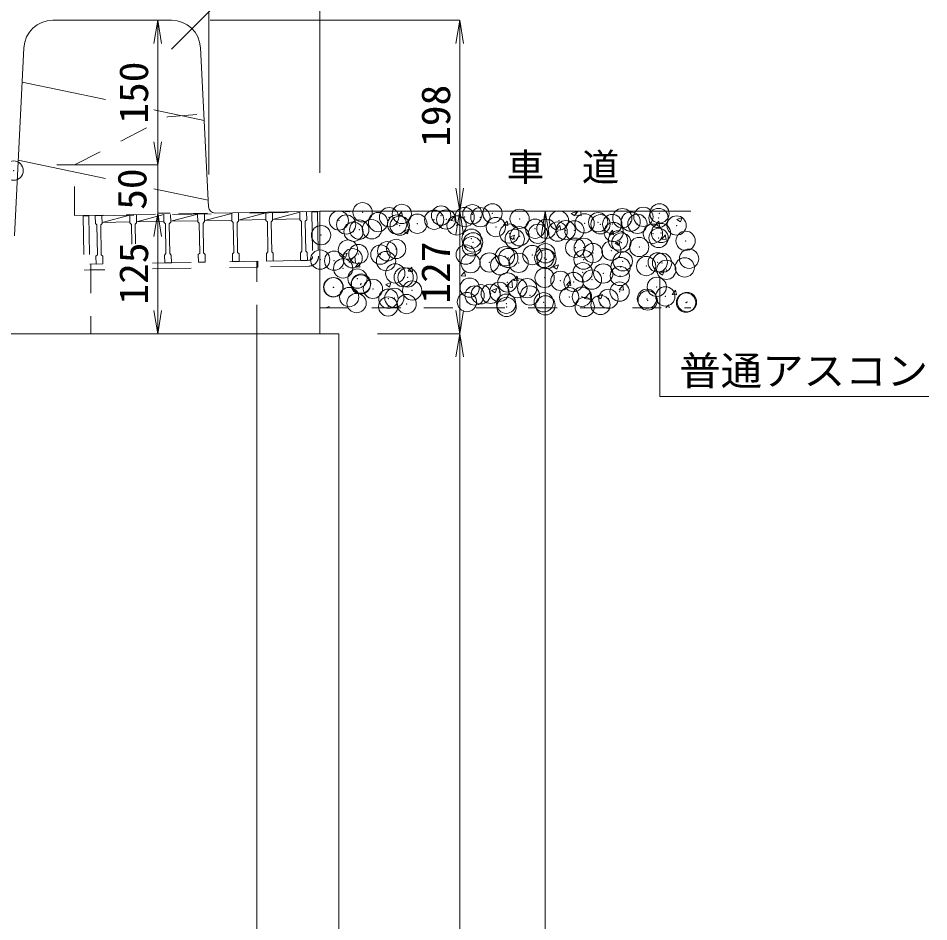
# Model space of a CAD drawing. Units: millimetres at full size. Extents: x 171976 to 209231, y 872007 to 885239.
# Drawn here: x 202208 to 203152, y 882203 to 883139 of the extents above; entities that cross this region are included whole.
import ezdxf
from ezdxf.enums import TextEntityAlignment as Align

# ---------------------------------------------------------------- set-up
doc = ezdxf.new("R2010")
doc.units = ezdxf.units.MM
doc.header["$LTSCALE"] = 40
doc.header["$PDMODE"] = 32
doc.header["$PDSIZE"] = 20
doc.linetypes.add('USER2', pattern=[2, 1, -1])
doc.linetypes.add('USER4', pattern=[1.35, 0.75, -0.6])
for name, color, linetype, lineweight in [('0_2', 7, 'Continuous', 20), ('寸法線', 7, 'Continuous', 13), ('引出線', 4, 'Continuous', 13), ('本体', 2, 'Continuous', 13), ('ｸﾞﾚｰﾁﾝｸﾞ', 7, 'USER2', 9), ('ﾊｯﾁﾝｸﾞ', 7, 'Continuous', 5)]:
    doc.layers.add(name, color=color, linetype=linetype, lineweight=lineweight)
doc.styles.add('ＭＳ ゴシック', font='')
doc.styles.add('ＭＳ 明朝', font='')
doc.styles.get('ＭＳ ゴシック').set_extended_font_data('MS Gothic')
doc.styles.get('ＭＳ 明朝').set_extended_font_data('MS Mincho')

# ---------------------------------------------------------------- blocks, each defined once
blk = doc.blocks.new('open_arrow')
at = {"color": 0, "linetype": 'Continuous', "lineweight": -2}
blk.add_lwpolyline([(7.5, 1.25), (0, 0), (7.5, -1.25)], dxfattribs=at)

msp = doc.modelspace()

# ---------------------------------------------------------------- linework, layer by layer
at = {"layer": '0_2'}
msp.add_line((202520.59, 882939.29), (202905.22, 882939.29), dxfattribs=at)
at = {"layer": '0_2', "linetype": 'USER4'}
msp.add_line((202520.59, 882839.29), (202905.22, 882839.29), dxfattribs=at)
at = {"layer": '寸法線'}
for p, q in [((202405.59, 882977.28), (202405.59, 883350.7)), ((202405.59, 882977.28), (202405.59, 883350.7)), ((202520.59, 882979.28), (202520.59, 883350.7)), ((202284.13, 883137.29), (202352.81, 883137.29)), ((202352.81, 883137.29), (202352.81, 882987.29)), ((202407.05, 883137.28), (202665.75, 883137.28)), ((202665.75, 882939.28), (202665.75, 883137.28)), ((202352.81, 883035.29), (202352.81, 882889.28)), ((202248.09, 882987.29), (202352.81, 882987.29)), ((202248.09, 882987.29), (202352.81, 882987.29)), ((202365.59, 882937.28), (202352.81, 882937.28)), ((202352.81, 882937.28), (202352.81, 882812.29)), ((202365.59, 882937.28), (202352.81, 882937.28)), ((202560.59, 882939.29), (202665.75, 882939.29)), ((202560.59, 882939.29), (202754.35, 882939.29)), ((202560.59, 882939.28), (202665.75, 882939.28)), ((202665.75, 882939.29), (202665.75, 882812.29)), ((202754.35, 881362.28), (202754.35, 882939.29)), ((202415.59, 882812.29), (202352.81, 882812.29)), ((202580.59, 882812.29), (202665.75, 882812.29)), ((202580.59, 882812.29), (202665.75, 882812.29)), ((202665.75, 882812.29), (202665.75, 881362.28))]:
    msp.add_line(p, q, dxfattribs=at)
at = {"layer": '引出線'}
for points in [[(202367.05, 883107.28), (202454.23, 883194.46), (202602.29, 883194.46)], [(202873.03, 882871.24), (202873.03, 882747.16), (203151.72, 882747.16)]]:
    msp.add_lwpolyline(points, dxfattribs=at)
at = {"layer": '本体', "lineweight": 20}
for p, q in [((202244.13, 883137.28), (202367.05, 883137.28)), ((202204.42, 882913.94), (202214.16, 883108.78)), ((202405.25, 882944.05), (202397.01, 883108.78)), ((202412.36, 882937.4), (202520.59, 882939.28)), ((202520.59, 882812.29), (202520.59, 882939.28)), ((202540.59, 882812.29), (202070.59, 882812.29)), ((202455.59, 882182.81), (202455.59, 882812.29)), ((202540.59, 881362.28), (202540.59, 882812.29))]:
    msp.add_line(p, q, dxfattribs=at)
at = {"layer": '本体', "lineweight": 9}
for p, q in [((202298.54, 883055.04), (202212.38, 883073.19)), ((202400.78, 883033.5), (202348.63, 883044.49)), ((202298.54, 882973.28), (202208.34, 882992.28)), ((202404.91, 882950.88), (202348.63, 882962.73))]:
    msp.add_line(p, q, dxfattribs=at)
at = {"layer": '本体', "linetype": 'USER4', "lineweight": 9}
for p, q in [((202266.4, 882987.29), (202363.29, 883037.28)), ((202363.29, 883037.28), (202400.44, 883040.28)), ((202266.4, 882934.87), (202266.4, 882987.29)), ((202266.4, 882934.87), (202412.36, 882937.4)), ((202455.59, 882812.29), (202455.59, 882887.53)), ((202283.52, 882884.54), (202283.52, 882812.29))]:
    msp.add_line(p, q, dxfattribs=at)
at = {"layer": '本体', "lineweight": 20}
for centre, radius, start, end in [((202244.13, 883107.28), 30, 90, 177.13818), ((202367.05, 883107.28), 30, 2.86251, 90), ((202412.24, 882944.4), 7, 182.86341, 270.99768)]:
    msp.add_arc(centre, radius, start, end, dxfattribs=at)
at = {"layer": 'ｸﾞﾚｰﾁﾝｸﾞ'}
for p, q in [((202281.52, 882934.51), (202275.52, 882934.4)), ((202275.52, 882934.4), (202276.49, 882878.41)), ((202281.52, 882934.51), (202282.49, 882878.52)), ((202288.02, 882934.62), (202506.98, 882938.43)), ((202288.02, 882934.62), (202288.16, 882926.62)), ((202295.02, 882934.74), (202295.15, 882926.74)), ((202295.14, 882927.74), (202323.81, 882935.24)), ((202323.81, 882935.24), (202323.95, 882927.24)), ((202330.81, 882935.37), (202330.95, 882927.37)), ((202330.93, 882928.37), (202359.11, 882935.86)), ((202359.11, 882935.86), (202359.24, 882927.86)), ((202366.1, 882935.98), (202366.24, 882927.98)), ((202366.23, 882928.98), (202394.4, 882936.47)), ((202394.1, 882936.46), (202394.24, 882928.47)), ((202401.1, 882936.59), (202401.24, 882928.59)), ((202401.22, 882929.59), (202429.4, 882937.08)), ((202429.4, 882937.08), (202429.53, 882929.08)), ((202436.39, 882937.2), (202436.53, 882929.2)), ((202436.52, 882930.2), (202464.69, 882937.69)), ((202464.69, 882937.69), (202464.83, 882929.69)), ((202471.69, 882937.81), (202471.83, 882929.81)), ((202471.81, 882930.81), (202499.98, 882938.3)), ((202499.98, 882938.3), (202500.12, 882930.31)), ((202506.98, 882938.43), (202507.12, 882930.43)), ((202512.48, 882938.52), (202518.48, 882938.63)), ((202512.48, 882938.52), (202513.28, 882892.53)), ((202518.48, 882938.63), (202519.28, 882892.63)), ((202518.48, 882938.63), (202519.28, 882892.63)), ((202289.68, 882925.15), (202288.16, 882926.62)), ((202290.22, 882894.15), (202289.68, 882925.15)), ((202293.68, 882925.22), (202295.15, 882926.74)), ((202294.22, 882894.22), (202293.68, 882925.22)), ((202295.14, 882927.74), (202323.93, 882928.24)), ((202325.48, 882925.77), (202323.95, 882927.24)), ((202325.83, 882905.29), (202325.48, 882925.77)), ((202329.48, 882925.84), (202330.95, 882927.37)), ((202329.83, 882905.48), (202329.48, 882925.84)), ((202330.93, 882928.37), (202359.23, 882928.86)), ((202360.77, 882926.38), (202359.24, 882927.86)), ((202361.31, 882895.39), (202360.77, 882926.38)), ((202364.77, 882926.45), (202366.24, 882927.98)), ((202365.31, 882895.46), (202364.77, 882926.45)), ((202366.23, 882928.98), (202394.52, 882929.47)), ((202395.77, 882926.99), (202394.24, 882928.47)), ((202396.3, 882896), (202395.77, 882926.99)), ((202399.76, 882927.06), (202401.24, 882928.59)), ((202400.3, 882896.07), (202399.76, 882927.06)), ((202429.52, 882930.08), (202401.22, 882929.59)), ((202431.06, 882927.61), (202429.53, 882929.08)), ((202431.6, 882896.61), (202431.06, 882927.61)), ((202435.06, 882927.67), (202436.53, 882929.2)), ((202435.6, 882896.68), (202435.06, 882927.67)), ((202464.81, 882930.69), (202436.52, 882930.2)), ((202466.35, 882928.22), (202464.83, 882929.69)), ((202466.89, 882897.22), (202466.35, 882928.22)), ((202470.35, 882928.29), (202471.83, 882929.81)), ((202470.89, 882897.29), (202470.35, 882928.29)), ((202500.11, 882931.31), (202471.81, 882930.81)), ((202501.65, 882928.83), (202500.12, 882930.31)), ((202502.19, 882897.84), (202501.65, 882928.83)), ((202505.65, 882928.9), (202507.12, 882930.43)), ((202506.19, 882897.91), (202505.65, 882928.9)), ((202361.31, 882895.39), (202359.84, 882893.86)), ((202365.31, 882895.46), (202366.83, 882893.98)), ((202396.3, 882896), (202394.83, 882894.47)), ((202394.83, 882894.47), (202394.97, 882886.47)), ((202400.3, 882896.07), (202401.83, 882894.59)), ((202401.83, 882894.59), (202401.97, 882886.59)), ((202431.6, 882896.61), (202430.12, 882895.08)), ((202430.12, 882895.08), (202430.26, 882887.09)), ((202435.6, 882896.68), (202437.12, 882895.21)), ((202437.12, 882895.21), (202437.26, 882887.21)), ((202466.89, 882897.22), (202465.42, 882895.7)), ((202465.42, 882895.7), (202465.56, 882887.7)), ((202470.89, 882897.29), (202472.42, 882895.82)), ((202472.42, 882895.82), (202472.56, 882887.82)), ((202502.19, 882897.84), (202500.71, 882896.31)), ((202500.71, 882896.31), (202500.85, 882888.31)), ((202506.19, 882897.91), (202507.71, 882896.43)), ((202507.71, 882896.43), (202507.85, 882888.43)), ((202290.22, 882894.15), (202288.75, 882892.63)), ((202288.75, 882892.63), (202288.88, 882884.63)), ((202294.22, 882894.22), (202295.74, 882892.75)), ((202295.74, 882892.75), (202295.88, 882884.75)), ((202347.45, 882885.65), (202456.36, 882887.54)), ((202359.84, 882893.86), (202359.97, 882885.86)), ((202359.97, 882885.86), (202366.97, 882885.99)), ((202366.83, 882893.98), (202366.97, 882885.99)), ((202401.97, 882886.59), (202394.97, 882886.47)), ((202437.26, 882887.21), (202430.26, 882887.09)), ((202509.35, 882888.46), (202456.36, 882887.54)), ((202456.36, 882887.54), (202456.46, 882881.54)), ((202472.56, 882887.82), (202465.56, 882887.7)), ((202507.85, 882888.43), (202500.85, 882888.31)), ((202282.49, 882878.52), (202276.49, 882878.41)), ((202282.39, 882884.52), (202295.88, 882884.75)), ((202282.49, 882878.52), (202297.81, 882878.78)), ((202288.88, 882884.63), (202295.88, 882884.75)), ((202347.26, 882879.64), (202456.46, 882881.54)), ((202509.46, 882882.46), (202456.46, 882881.54))]:
    msp.add_line(p, q, dxfattribs=at)
for radius, start, end in [(4, 270.99562, 0.99536), (10, 270.99553, 0.99532)]:
    msp.add_arc((202509.28, 882892.46), radius, start, end, dxfattribs=at)
at = {"layer": 'ﾊｯﾁﾝｸﾞ'}
for p, q in [((202547.15, 882939.18), (202547.24, 882939.29)), ((202547.15, 882939.18), (202551.7, 882938.78)), ((202551.68, 882938.78), (202551.58, 882939.29)), ((202601.8, 882934.4), (202606.36, 882934)), ((202601.81, 882934.4), (202605.48, 882938.78)), ((202606.33, 882933.99), (202605.45, 882938.77)), ((202656.46, 882929.62), (202660.13, 882933.99)), ((202660.99, 882929.21), (202660.11, 882933.99)), ((202781.21, 882937.03), (202786.55, 882939.08)), ((202781.21, 882937.03), (202785, 882934.48)), ((202784.83, 882935.62), (202791.61, 882934.57)), ((202784.84, 882935.61), (202788.36, 882939.29)), ((202785, 882934.48), (202786.55, 882939.08)), ((202791.61, 882934.56), (202791.06, 882939.29)), ((202890.72, 882930.93), (202896.06, 882932.98)), ((202894.51, 882928.37), (202896.06, 882932.98)), ((202656.46, 882929.62), (202661.02, 882929.22)), ((202711.12, 882924.83), (202714.79, 882929.21)), ((202711.12, 882924.83), (202715.67, 882924.44)), ((202715.64, 882924.43), (202714.76, 882929.21)), ((202765.77, 882920.05), (202769.44, 882924.43)), ((202770.3, 882919.65), (202769.42, 882924.42)), ((202866.15, 882923.01), (202872.93, 882921.96)), ((202866.16, 882923), (202872.09, 882929.19)), ((202872.93, 882921.95), (202872.09, 882929.19)), ((202890.72, 882930.93), (202894.51, 882928.37)), ((202607.68, 882918.56), (202613.01, 882920.61)), ((202607.68, 882918.56), (202611.47, 882916)), ((202611.47, 882916), (202613.01, 882920.61)), ((202717.19, 882912.46), (202722.52, 882914.5)), ((202720.98, 882909.9), (202722.52, 882914.51)), ((202765.77, 882920.05), (202770.33, 882919.65)), ((202820.43, 882915.27), (202824.1, 882919.65)), ((202820.43, 882915.27), (202824.98, 882914.87)), ((202824.95, 882914.87), (202824.07, 882919.64)), ((202875.08, 882910.49), (202878.76, 882914.87)), ((202879.61, 882910.08), (202878.73, 882914.86)), ((202717.19, 882912.46), (202720.98, 882909.9)), ((202826.7, 882906.35), (202832.03, 882908.4)), ((202826.7, 882906.35), (202830.49, 882903.8)), ((202830.49, 882903.8), (202832.03, 882908.4)), ((202875.08, 882910.49), (202879.64, 882910.09)), ((202543.65, 882893.98), (202548.99, 882896.03)), ((202547.44, 882891.43), (202548.99, 882896.03)), ((202543.65, 882893.98), (202547.44, 882891.43)), ((202550.96, 882886.62), (202557.74, 882885.57)), ((202550.97, 882886.61), (202556.9, 882892.8)), ((202557.74, 882885.56), (202556.9, 882892.8)), ((202557.72, 882881.86), (202561.4, 882886.24)), ((202562.25, 882881.46), (202561.37, 882886.23)), ((202557.72, 882881.86), (202562.28, 882881.46)), ((202612.38, 882877.08), (202616.05, 882881.46)), ((202612.38, 882877.08), (202616.93, 882876.68)), ((202616.9, 882876.68), (202616.02, 882881.45)), ((202667.03, 882872.3), (202670.71, 882876.68)), ((202671.56, 882871.89), (202670.68, 882876.67)), ((202762.67, 882881.78), (202768.01, 882883.82)), ((202762.67, 882881.78), (202766.46, 882879.22)), ((202766.46, 882879.22), (202768.01, 882883.83)), ((202872.18, 882875.67), (202877.52, 882877.72)), ((202872.18, 882875.67), (202875.97, 882873.12)), ((202875.97, 882873.12), (202877.52, 882877.72)), ((202667.03, 882872.3), (202671.59, 882871.9)), ((202713.61, 882861.39), (202719.55, 882867.57)), ((202720.38, 882860.33), (202719.54, 882867.57)), ((202721.69, 882867.52), (202725.36, 882871.89)), ((202721.69, 882867.52), (202726.24, 882867.12)), ((202726.21, 882867.11), (202725.33, 882871.89)), ((202776.34, 882862.74), (202780.02, 882867.11)), ((202780.87, 882862.33), (202779.99, 882867.11)), ((202589.14, 882863.3), (202594.47, 882865.35)), ((202589.14, 882863.3), (202592.93, 882860.75)), ((202592.93, 882860.75), (202594.47, 882865.35)), ((202698.65, 882857.2), (202703.98, 882859.25)), ((202698.65, 882857.2), (202702.44, 882854.64)), ((202702.44, 882854.64), (202703.98, 882859.25)), ((202713.61, 882861.4), (202720.39, 882860.35)), ((202776.34, 882862.73), (202780.9, 882862.34)), ((202831, 882857.95), (202834.67, 882862.33)), ((202831, 882857.95), (202835.55, 882857.55)), ((202835.53, 882857.55), (202834.64, 882862.33)), ((202885.66, 882853.17), (202889.33, 882857.55)), ((202890.18, 882852.77), (202889.3, 882857.54)), ((202794.93, 882848.78), (202801.71, 882847.73)), ((202794.94, 882848.77), (202800.87, 882854.96)), ((202801.71, 882847.72), (202800.87, 882854.96)), ((202808.16, 882851.1), (202813.49, 882853.14)), ((202808.16, 882851.1), (202811.95, 882848.54)), ((202811.95, 882848.54), (202813.49, 882853.15)), ((202885.66, 882853.17), (202890.21, 882852.77)), ((202526.57, 882839.29), (202530.45, 882840.77)), ((202529.95, 882839.29), (202530.45, 882840.77)), ((202879.26, 882839.29), (202882.2, 882842.35)), ((202882.55, 882839.29), (202882.19, 882842.34))]:
    msp.add_line(p, q, dxfattribs=at)
for p in [(202203.45, 882981.45), (202565.06, 882938.3), (202592.49, 882933.2), (202605.73, 882936.59), (202646.41, 882934.87), (202670.76, 882933.31), (202678.79, 882936.23), (202687.09, 882933.15), (202699.62, 882937.11), (202727.77, 882931.43), (202834.18, 882932.19), (202855.98, 882933.5), (202871.69, 882932.35), (202872.67, 882937.06), (202540.45, 882929.79), (202548.05, 882925.57), (202581.12, 882928.07), (202600.73, 882925.64), (202603.56, 882924.46), (202621.8, 882926.35), (202639.21, 882930.52), (202651.68, 882930.8), (202662.48, 882924.63), (202703.15, 882922.91), (202768.44, 882929.71), (202795.06, 882926.82), (202809.12, 882927.99), (202811.54, 882925.87), (202823.76, 882926.04), (202842.83, 882928.55), (202849.8, 882926.27), (202890.47, 882924.56), (202522.02, 882914.56), (202555.62, 882918.15), (202561.6, 882920.27), (202574.7, 882920.66), (202716.99, 882916.23), (202727.7, 882913.39), (202743.83, 882921.19), (202746.77, 882915.9), (202755.48, 882921.11), (202767.1, 882918.25), (202775.63, 882919.7), (202784.51, 882919.48), (202825.19, 882917.76), (202865.86, 882916.04), (202874.24, 882916.77), (202677.86, 882910.86), (202679.57, 882907.06), (202722.66, 882910.62), (202829.8, 882909.14), (202833.25, 882906.82), (202871.74, 882911.7), (202899.77, 882908.63), (202549.9, 882899.57), (202560.67, 882894.91), (202583.51, 882894.41), (202590.57, 882897.85), (202599.8, 882900.27), (202671.93, 882894.42), (202678.22, 882902.99), (202740.92, 882893.89), (202754.55, 882895.74), (202785.36, 882901.52), (202794.13, 882901.45), (202803.71, 882895.98), (202822.79, 882898.5), (202851.65, 882902.29), (202521.1, 882889.19), (202535.58, 882888.1), (202554.65, 882890.61), (202589.35, 882887.73), (202676.94, 882885.5), (202696.48, 882886.26), (202712.61, 882892.7), (202716.06, 882890.86), (202726.73, 882885.85), (202753.28, 882890.98), (202755.59, 882889.65), (202793.96, 882889.26), (202834.64, 882887.54), (202870.82, 882886.33), (202875.31, 882885.82), (202903.34, 882890.1), (202544.91, 882880.11), (202598.87, 882874.91), (202707.65, 882883.34), (202793.2, 882876.09), (202814.46, 882874.85), (202832.33, 882881.45), (202858.9, 882882.48), (202879.72, 882878.58), (202898.8, 882881.09), (202559.75, 882869.54), (202607.61, 882871), (202611.59, 882870.69), (202715.14, 882865.5), (202753.62, 882870.37), (202770.02, 882867.22), (202783.67, 882865.93), (202802.74, 882868.44), (202831.6, 882872.24), (202534.61, 882860.56), (202535.06, 882860.63), (202563.17, 882863.38), (202563.47, 882864.36), (202575.74, 882858.91), (202616.41, 882857.2), (202676.01, 882860.13), (202725.58, 882859.59), (202735.54, 882859.59), (202831.4, 882856.09), (202869.89, 882860.96), (202551.12, 882850.4), (202591.8, 882848.68), (202597.95, 882849.54), (202681.15, 882851.97), (202687.61, 882853.28), (202697.77, 882853.76), (202706.68, 882855.79), (202738.44, 882852.04), (202779.12, 882850.32), (202792.28, 882850.72), (202819.8, 882848.6), (202859.68, 882848.52), (202860.48, 882846.88), (202878.75, 882851.03), (202558.82, 882844.17), (202591.55, 882840.64), (202610.62, 882843.15), (202673.16, 882845.24), (202713.83, 882843.52), (202714.21, 882840.13), (202752.7, 882845.01), (202754.51, 882841.8), (202795.19, 882840.09), (202811.55, 882842.19), (202900.19, 882844.64), (202901.15, 882845.17)]:
    msp.add_point(p, dxfattribs=at)

# ---------------------------------------------------------------- block references
at = {"layer": '寸法線', "xscale": 3.2, "yscale": 3.2}
for p, rotation in [((202352.81, 883137.29), 270), ((202665.75, 883137.28), 270), ((202352.81, 882987.29), 90), ((202352.81, 882987.29), 90), ((202665.75, 882939.28), 90), ((202352.81, 882937.28), 270), ((202352.81, 882937.28), 270), ((202665.75, 882939.29), 270), ((202754.35, 882939.29), 270), ((202352.81, 882812.29), 90), ((202665.75, 882812.29), 90), ((202665.75, 882812.29), 270)]:
    msp.add_blockref('open_arrow', p, dxfattribs=dict(at, rotation=rotation))
at = {"layer": '引出線', "xscale": 0.133, "yscale": 0.133}
for p, rotation in [((202367.05, 883107.28), 45), ((202873.03, 882871.24), 270)]:
    msp.add_blockref('open_arrow', p, dxfattribs=dict(at, rotation=rotation))

# ---------------------------------------------------------------- texts
at = {"layer": '0_2', "style": 'ＭＳ ゴシック'}
msp.add_text('車\u3000道', height=28.48, dxfattribs=at).set_placement((202714.5, 882962.29), align=Align.BOTTOM_LEFT)
at = {"layer": '寸法線', "style": 'ＭＳ 明朝', "width": 1.05}
for s, p in [('150', (202327.81, 883062.29)), ('198', (202640.75, 883038.28)), ('50', (202326.07, 882962.29)), ('125', (202327.81, 882874.78)), ('127', (202640.75, 882875.79))]:
    msp.add_text(s, height=30.02, rotation=90, dxfattribs=at).set_placement(p, align=Align.MIDDLE_CENTER)
at = {"layer": '引出線', "style": 'ＭＳ 明朝', "width": 1.05}
msp.add_text('普通アスコン', height=30.02, dxfattribs=at).set_placement((202893.03, 882788.99), align=Align.TOP_LEFT)

doc.saveas('drawing.dxf')
